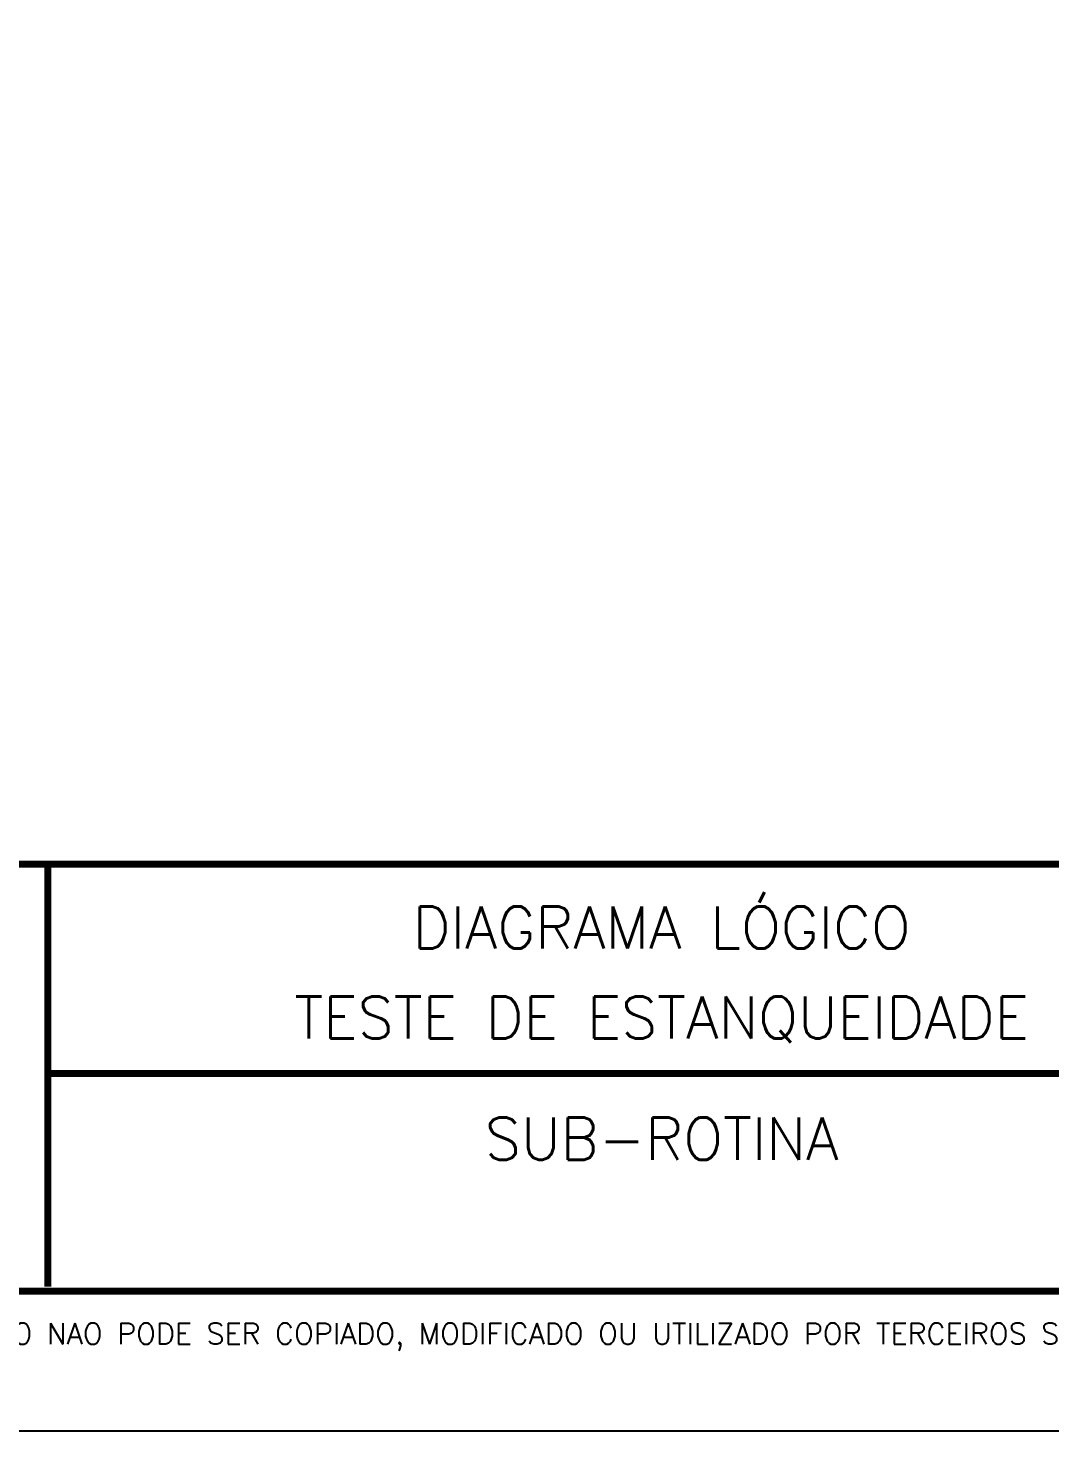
# Model space of a CAD drawing. Header units: feet. Extents: x -46890 to -45898, y -3252 to -1955.
# Drawn here: x -46031 to -45958.2, y -2582.6 to -2482.7 of the extents above; entities that cross this region are included whole.
import ezdxf
from ezdxf.enums import TextEntityAlignment as Align

# ---------------------------------------------------------------- set-up
doc = ezdxf.new("R2010")
doc.units = ezdxf.units.FT
doc.header["$MEASUREMENT"] = 0
for name, color, linetype in [('62_FORMATO', 2, 'Continuous'), ('CONTORNO', 3, 'Continuous'), ('FORMATO', 8, 'Continuous')]:
    doc.layers.add(name, color=color, linetype=linetype)
doc.styles.add('ROMANS', font='romans.shx', dxfattribs={"height": 3})

msp = doc.modelspace()

# ---------------------------------------------------------------- linework, layer by layer
at = {"layer": '62_FORMATO', "color": 7, "linetype": 'Continuous'}
msp.add_lwpolyline([(-46316.305, -2582.618), (-45897.781, -2582.618), (-45897.781, -2286.662), (-46316.305, -2286.662), (-46316.305, -2582.618)], dxfattribs=at)
at = {"layer": '62_FORMATO', "color": 7, "const_width": 0.498}
msp.add_lwpolyline([(-45907.746, -2296.627), (-46291.393, -2296.627), (-46291.393, -2572.654), (-45907.746, -2572.654)], close=True, dxfattribs=at)
at = {"layer": 'FORMATO', "const_width": 0.5}
for points in [[(-45907.778, -2542.236), (-46059.377, -2542.236)], [(-46029.647, -2557.155), (-45947.988, -2557.155)]]:
    msp.add_lwpolyline(points, dxfattribs=at)
at = {"layer": 'FORMATO'}
msp.add_lwpolyline([(-46029.647, -2572.34, 0.5, 0.5, 0), (-46029.647, -2542.236, 0.5, 0.5, 0)], format="xyseb", dxfattribs=at)

# ---------------------------------------------------------------- texts
at = {"layer": 'CONTORNO', "style": 'ROMANS'}
for s, p in [('DIAGRAMA LÓGICO', (-45985.904, -2548.241)), ('TESTE DE ESTANQUEIDADE', (-45985.904, -2554.654)), ('SUB-ROTINA', (-45985.904, -2563.293))]:
    msp.add_text(s, height=3, dxfattribs=at).set_placement(p, align=Align.CENTER)
at = {"layer": 'FORMATO', "style": 'ROMANS'}
msp.add_text('ESTE DESENHO NAO PODE SER COPIADO, MODIFICADO OU UTILIZADO POR TERCEIROS SEM A AUTORIZACAO DA AALBORG INDUSTRIES S.A.', height=1.5, dxfattribs=at).set_placement((-45907.764, -2576.444), align=Align.RIGHT)

doc.saveas('drawing.dxf')
